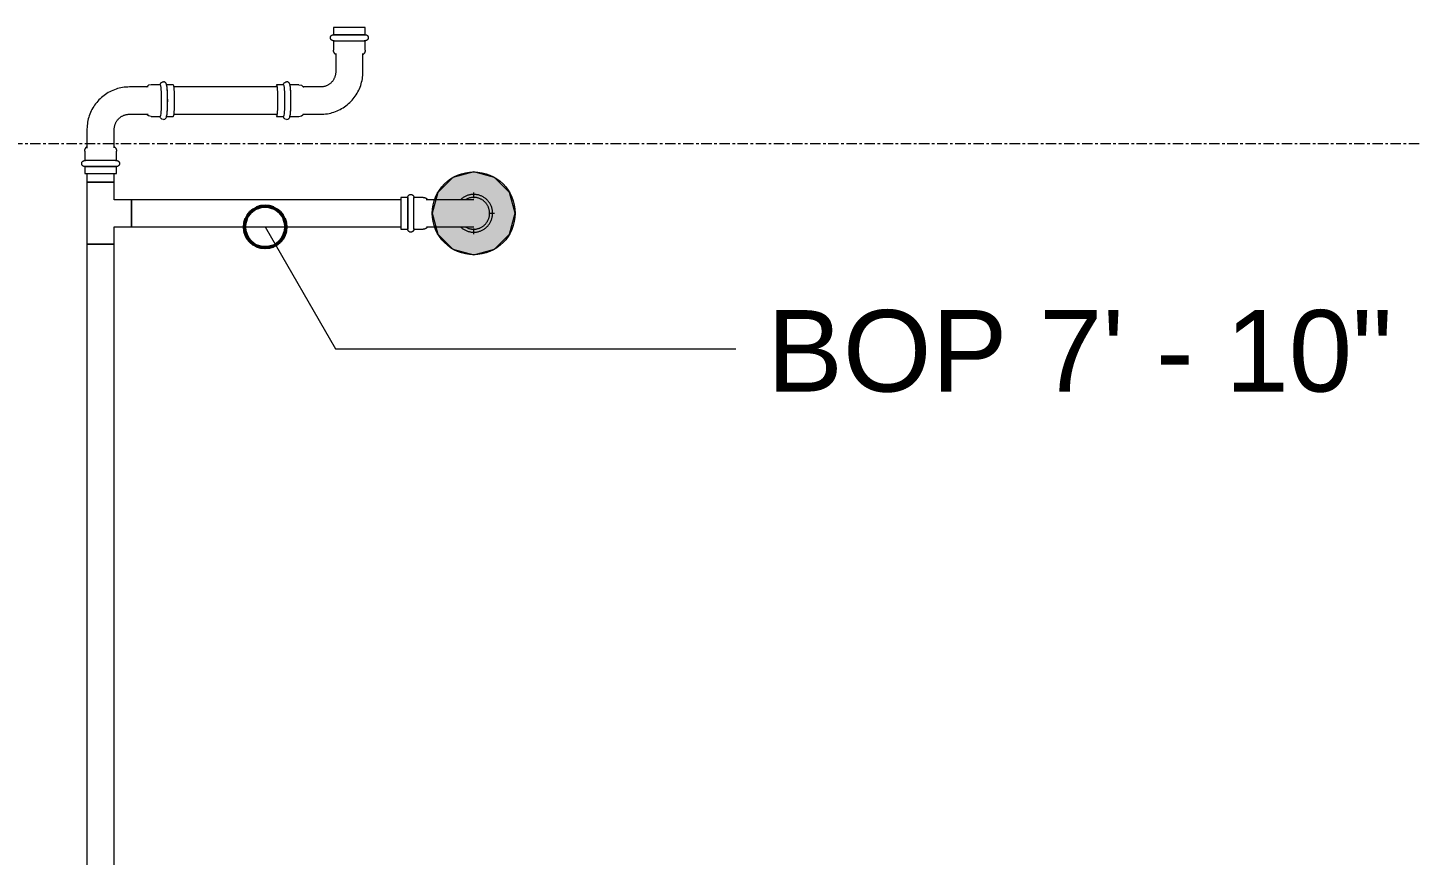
# Model space of a CAD drawing. Header units: inches. Extents: x -3679 to 241, y -496 to 1784.
# Drawn here: x -2648 to -2581.3, y 424.7 to 464.6 of the extents above; entities that cross this region are included whole.
import ezdxf

# ---------------------------------------------------------------- set-up
doc = ezdxf.new("R2010")
doc.units = ezdxf.units.IN
doc.header["$MEASUREMENT"] = 0
doc.linetypes.add('Grid Line', pattern=[0.875, 0.5, -0.125, 0.125, -0.125])
for name, color, linetype, lineweight in [('A-ANNO-NOTE', 250, 'Continuous', 9), ('G-ANNO-DIMS', 251, 'Continuous', 9), ('P-PIPE', 1, 'Continuous', 9), ('P-PIPE-CNTR', 1, 'Continuous', 9), ('S-GRID', 8, 'Continuous', 9)]:
    doc.layers.add(name, color=color, linetype=linetype, lineweight=lineweight)
doc.styles.add('Arial', font='arial.ttf', dxfattribs={"height": 3.934132})

# ---------------------------------------------------------------- blocks, each defined once
blk = doc.blocks.new('Victaulic-VicPress316-Elbow 90-45deg Style P568_P571 - Standard-V2-SECOND LEVEL')
at = {"layer": 'P-PIPE'}
for p, q in [((-3203.704, 731.097), (-3203.704, 730.203)), ((-3202.389, 730.206), (-3202.389, 731.097)), ((-3203.813, 730.051), (-3203.813, 729.6)), ((-3202.28, 729.6), (-3202.28, 730.051)), ((-3203.046, 729.6), (-3203.813, 729.6)), ((-3203.813, 729.309), (-3203.813, 728.97)), ((-3203.046, 729.309), (-3203.813, 729.309)), ((-3202.28, 729.6), (-3203.046, 729.6)), ((-3202.28, 729.309), (-3203.046, 729.309)), ((-3202.28, 728.97), (-3202.28, 729.309)), ((-3203.813, 728.97), (-3203.046, 728.97)), ((-3203.046, 728.97), (-3202.28, 728.97))]:
    blk.add_line(p, q, dxfattribs=at)
at = {"layer": 'P-PIPE', "flags": 128}
for points in [[(-3203.046, 733.402), (-3203.083, 733.401), (-3203.119, 733.399), (-3203.155, 733.395), (-3203.191, 733.39), (-3203.227, 733.384), (-3203.263, 733.376), (-3203.298, 733.366), (-3203.333, 733.356), (-3203.367, 733.344), (-3203.401, 733.33), (-3203.434, 733.315), (-3203.467, 733.299), (-3203.499, 733.281), (-3203.53, 733.263), (-3203.561, 733.243), (-3203.591, 733.222), (-3203.619, 733.199), (-3203.647, 733.176), (-3203.674, 733.151), (-3203.7, 733.125), (-3203.725, 733.099), (-3203.749, 733.071), (-3203.772, 733.043), (-3203.793, 733.013), (-3203.813, 732.983), (-3203.833, 732.952), (-3203.85, 732.92), (-3203.867, 732.887), (-3203.882, 732.854), (-3203.896, 732.82), (-3203.909, 732.786), (-3203.92, 732.751), (-3203.93, 732.716), (-3203.938, 732.681), (-3203.945, 732.645), (-3203.95, 732.609), (-3203.954, 732.573), (-3203.957, 732.536), (-3203.958, 732.5), (-3203.958, 732.463), (-3203.956, 732.427), (-3203.953, 732.391), (-3203.948, 732.354), (-3203.942, 732.318), (-3203.934, 732.283), (-3203.925, 732.247), (-3203.915, 732.212), (-3203.903, 732.178), (-3203.89, 732.144), (-3203.875, 732.11), (-3203.859, 732.078), (-3203.842, 732.045), (-3203.824, 732.014), (-3203.804, 731.983), (-3203.783, 731.953), (-3203.761, 731.924), (-3203.738, 731.896), (-3203.714, 731.869)], [(-3203.046, 733.257), (-3203.077, 733.256), (-3203.107, 733.254), (-3203.138, 733.251), (-3203.168, 733.247), (-3203.198, 733.241), (-3203.228, 733.235), (-3203.258, 733.227), (-3203.287, 733.218), (-3203.316, 733.207), (-3203.345, 733.196), (-3203.373, 733.183), (-3203.4, 733.17), (-3203.427, 733.155), (-3203.453, 733.139), (-3203.479, 733.123), (-3203.504, 733.105), (-3203.528, 733.086), (-3203.551, 733.066), (-3203.574, 733.046), (-3203.596, 733.024), (-3203.617, 733.002), (-3203.637, 732.978), (-3203.656, 732.954), (-3203.674, 732.93), (-3203.691, 732.904), (-3203.707, 732.878), (-3203.722, 732.851), (-3203.736, 732.824), (-3203.749, 732.796), (-3203.76, 732.768), (-3203.771, 732.739), (-3203.78, 732.71), (-3203.789, 732.68), (-3203.796, 732.65), (-3203.801, 732.62), (-3203.806, 732.59), (-3203.809, 732.559), (-3203.812, 732.529), (-3203.812, 732.498), (-3203.812, 732.468), (-3203.811, 732.437), (-3203.808, 732.406), (-3203.804, 732.376), (-3203.799, 732.346), (-3203.792, 732.316), (-3203.785, 732.286), (-3203.776, 732.257), (-3203.766, 732.228), (-3203.755, 732.199), (-3203.743, 732.171), (-3203.73, 732.143), (-3203.715, 732.116), (-3203.704, 732.096)], [(-3202.389, 731.858), (-3202.367, 731.881), (-3202.343, 731.909), (-3202.32, 731.937), (-3202.299, 731.967), (-3202.279, 731.997), (-3202.26, 732.028), (-3202.242, 732.06), (-3202.225, 732.093), (-3202.21, 732.126), (-3202.196, 732.16), (-3202.183, 732.194), (-3202.172, 732.229), (-3202.163, 732.264), (-3202.154, 732.299), (-3202.147, 732.335), (-3202.142, 732.371), (-3202.138, 732.407), (-3202.135, 732.444), (-3202.134, 732.48), (-3202.134, 732.517), (-3202.136, 732.553), (-3202.139, 732.589), (-3202.144, 732.626), (-3202.15, 732.662), (-3202.158, 732.697), (-3202.167, 732.733), (-3202.177, 732.768), (-3202.189, 732.802), (-3202.202, 732.836), (-3202.217, 732.87), (-3202.233, 732.902), (-3202.25, 732.935), (-3202.268, 732.966), (-3202.288, 732.997), (-3202.309, 733.027), (-3202.331, 733.056), (-3202.354, 733.084), (-3202.378, 733.111), (-3202.404, 733.137), (-3202.43, 733.163), (-3202.457, 733.187), (-3202.486, 733.21), (-3202.515, 733.231), (-3202.545, 733.252), (-3202.576, 733.271), (-3202.608, 733.29), (-3202.64, 733.307), (-3202.673, 733.322), (-3202.706, 733.336), (-3202.741, 733.349), (-3202.775, 733.361), (-3202.81, 733.371), (-3202.846, 733.38), (-3202.881, 733.387), (-3202.917, 733.393), (-3202.954, 733.397), (-3202.99, 733.4), (-3203.026, 733.402), (-3203.046, 733.402)], [(-3202.385, 732.102), (-3202.37, 732.129), (-3202.356, 732.156), (-3202.343, 732.184), (-3202.332, 732.212), (-3202.321, 732.241), (-3202.312, 732.27), (-3202.304, 732.3), (-3202.297, 732.33), (-3202.291, 732.36), (-3202.286, 732.39), (-3202.283, 732.421), (-3202.281, 732.451), (-3202.28, 732.482), (-3202.28, 732.512), (-3202.281, 732.543), (-3202.284, 732.574), (-3202.288, 732.604), (-3202.293, 732.634), (-3202.3, 732.664), (-3202.307, 732.694), (-3202.316, 732.723), (-3202.326, 732.752), (-3202.337, 732.781), (-3202.349, 732.809), (-3202.362, 732.837), (-3202.377, 732.864), (-3202.392, 732.89), (-3202.409, 732.916), (-3202.426, 732.941), (-3202.445, 732.966), (-3202.464, 732.989), (-3202.485, 733.012), (-3202.506, 733.034), (-3202.528, 733.055), (-3202.551, 733.075), (-3202.575, 733.095), (-3202.6, 733.113), (-3202.625, 733.13), (-3202.651, 733.147), (-3202.677, 733.162), (-3202.705, 733.176), (-3202.732, 733.189), (-3202.761, 733.201), (-3202.789, 733.212), (-3202.818, 733.222), (-3202.848, 733.23), (-3202.878, 733.238), (-3202.908, 733.244), (-3202.938, 733.249), (-3202.968, 733.253), (-3202.999, 733.255), (-3203.029, 733.256), (-3203.046, 733.257)], [(-3203.704, 732.49), (-3203.704, 732.489), (-3203.704, 732.486), (-3203.704, 732.48), (-3203.704, 732.472), (-3203.704, 732.462), (-3203.704, 732.45), (-3203.704, 732.436), (-3203.704, 732.419), (-3203.704, 732.401), (-3203.704, 732.38), (-3203.704, 732.357), (-3203.704, 732.333), (-3203.704, 732.306), (-3203.704, 732.277), (-3203.704, 732.247), (-3203.704, 732.214), (-3203.704, 732.18), (-3203.704, 732.144), (-3203.704, 732.107), (-3203.704, 732.068), (-3203.704, 732.027), (-3203.704, 731.985), (-3203.704, 731.941), (-3203.704, 731.896), (-3203.704, 731.85), (-3203.704, 731.802), (-3203.704, 731.754), (-3203.704, 731.704), (-3203.704, 731.653), (-3203.704, 731.602), (-3203.704, 731.549), (-3203.704, 731.496), (-3203.704, 731.443), (-3203.704, 731.388), (-3203.704, 731.334), (-3203.704, 731.279), (-3203.704, 731.223), (-3203.704, 731.168), (-3203.704, 731.112), (-3203.704, 731.097)], [(-3202.389, 731.097), (-3202.389, 731.153), (-3202.389, 731.208), (-3202.389, 731.264), (-3202.389, 731.319), (-3202.389, 731.374), (-3202.389, 731.428), (-3202.389, 731.482), (-3202.389, 731.535), (-3202.389, 731.588), (-3202.389, 731.639), (-3202.389, 731.69), (-3202.389, 731.74), (-3202.389, 731.789), (-3202.389, 731.837), (-3202.389, 731.884), (-3202.389, 731.929), (-3202.389, 731.973), (-3202.389, 732.016), (-3202.389, 732.057), (-3202.389, 732.096), (-3202.389, 732.134), (-3202.389, 732.171), (-3202.389, 732.205), (-3202.389, 732.238), (-3202.389, 732.269), (-3202.389, 732.298), (-3202.389, 732.326), (-3202.389, 732.351), (-3202.389, 732.374), (-3202.389, 732.395), (-3202.389, 732.414), (-3202.389, 732.432), (-3202.389, 732.446), (-3202.389, 732.459), (-3202.389, 732.47), (-3202.389, 732.478), (-3202.389, 732.484), (-3202.389, 732.488), (-3202.389, 732.49), (-3202.389, 732.49)], [(-3203.813, 730.051), (-3203.812, 730.062), (-3203.812, 730.073), (-3203.811, 730.084), (-3203.809, 730.094), (-3203.807, 730.105), (-3203.805, 730.116), (-3203.802, 730.126), (-3203.799, 730.137), (-3203.795, 730.147), (-3203.791, 730.157), (-3203.787, 730.167), (-3203.782, 730.177), (-3203.777, 730.186), (-3203.771, 730.196), (-3203.765, 730.205), (-3203.759, 730.214), (-3203.752, 730.222), (-3203.745, 730.231), (-3203.738, 730.239), (-3203.73, 730.246), (-3203.722, 730.254), (-3203.714, 730.261), (-3203.705, 730.268), (-3203.704, 730.269)], [(-3202.389, 730.269), (-3202.38, 730.262), (-3202.372, 730.255), (-3202.364, 730.248), (-3202.356, 730.24), (-3202.348, 730.232), (-3202.341, 730.224), (-3202.335, 730.215), (-3202.328, 730.207), (-3202.322, 730.197), (-3202.317, 730.188), (-3202.311, 730.179), (-3202.306, 730.169), (-3202.302, 730.159), (-3202.298, 730.149), (-3202.294, 730.139), (-3202.291, 730.128), (-3202.288, 730.118), (-3202.285, 730.107), (-3202.283, 730.096), (-3202.282, 730.086), (-3202.281, 730.075), (-3202.28, 730.064), (-3202.28, 730.053), (-3202.28, 730.051)], [(-3203.813, 729.309), (-3203.818, 729.309), (-3203.824, 729.309), (-3203.83, 729.31), (-3203.836, 729.31), (-3203.841, 729.311), (-3203.847, 729.313), (-3203.853, 729.314), (-3203.858, 729.316), (-3203.864, 729.318), (-3203.869, 729.32), (-3203.875, 729.322), (-3203.88, 729.325), (-3203.885, 729.328), (-3203.89, 729.331), (-3203.895, 729.334), (-3203.899, 729.337), (-3203.904, 729.341), (-3203.908, 729.345), (-3203.913, 729.349), (-3203.917, 729.353), (-3203.921, 729.357), (-3203.925, 729.361), (-3203.928, 729.366), (-3203.932, 729.371), (-3203.935, 729.375), (-3203.938, 729.38), (-3203.941, 729.385), (-3203.944, 729.391), (-3203.946, 729.396), (-3203.948, 729.401), (-3203.95, 729.407), (-3203.952, 729.412), (-3203.953, 729.418), (-3203.955, 729.424), (-3203.956, 729.429), (-3203.957, 729.435), (-3203.957, 729.441), (-3203.958, 729.447), (-3203.958, 729.452), (-3203.958, 729.458), (-3203.958, 729.464), (-3203.957, 729.47), (-3203.956, 729.476), (-3203.955, 729.481), (-3203.954, 729.487), (-3203.953, 729.493), (-3203.951, 729.498), (-3203.949, 729.504), (-3203.947, 729.509), (-3203.945, 729.515), (-3203.942, 729.52), (-3203.94, 729.525), (-3203.937, 729.53), (-3203.934, 729.535), (-3203.93, 729.54), (-3203.927, 729.544), (-3203.923, 729.549), (-3203.919, 729.553), (-3203.915, 729.557), (-3203.911, 729.561), (-3203.906, 729.565), (-3203.902, 729.569), (-3203.897, 729.572), (-3203.892, 729.576), (-3203.888, 729.579), (-3203.882, 729.582), (-3203.877, 729.584), (-3203.872, 729.587), (-3203.867, 729.589), (-3203.861, 729.591), (-3203.856, 729.593), (-3203.85, 729.595), (-3203.845, 729.596), (-3203.839, 729.597), (-3203.833, 729.598), (-3203.827, 729.599), (-3203.821, 729.599), (-3203.816, 729.599), (-3203.813, 729.6)], [(-3203.046, 729.6), (-3203.077, 729.6), (-3203.107, 729.6), (-3203.138, 729.6), (-3203.168, 729.6), (-3203.198, 729.6), (-3203.228, 729.6), (-3203.258, 729.6), (-3203.287, 729.6), (-3203.316, 729.6), (-3203.345, 729.6), (-3203.373, 729.6), (-3203.4, 729.6), (-3203.427, 729.6), (-3203.453, 729.6), (-3203.479, 729.6), (-3203.504, 729.6), (-3203.528, 729.6), (-3203.551, 729.6), (-3203.574, 729.6), (-3203.596, 729.6), (-3203.617, 729.6), (-3203.637, 729.6), (-3203.656, 729.6), (-3203.674, 729.6), (-3203.691, 729.6), (-3203.707, 729.6), (-3203.722, 729.6), (-3203.736, 729.6), (-3203.749, 729.6), (-3203.76, 729.6), (-3203.771, 729.6), (-3203.78, 729.6), (-3203.789, 729.6), (-3203.796, 729.6), (-3203.801, 729.6), (-3203.806, 729.6), (-3203.809, 729.6), (-3203.812, 729.6), (-3203.812, 729.6), (-3203.813, 729.6)], [(-3203.813, 729.6), (-3203.812, 729.6), (-3203.81, 729.6), (-3203.807, 729.6), (-3203.803, 729.6), (-3203.797, 729.6), (-3203.791, 729.6), (-3203.783, 729.6), (-3203.774, 729.6)], [(-3203.771, 729.309), (-3203.78, 729.309), (-3203.789, 729.309), (-3203.796, 729.309), (-3203.801, 729.309), (-3203.806, 729.309), (-3203.809, 729.309), (-3203.812, 729.309), (-3203.812, 729.309), (-3203.813, 729.309)], [(-3203.813, 729.309), (-3203.812, 729.309), (-3203.81, 729.309), (-3203.807, 729.309), (-3203.803, 729.309), (-3203.797, 729.309), (-3203.791, 729.309), (-3203.783, 729.309), (-3203.774, 729.309), (-3203.763, 729.309), (-3203.752, 729.309), (-3203.74, 729.309), (-3203.726, 729.309), (-3203.711, 729.309), (-3203.695, 729.309), (-3203.679, 729.309), (-3203.661, 729.309), (-3203.642, 729.309), (-3203.622, 729.309), (-3203.602, 729.309), (-3203.58, 729.309), (-3203.558, 729.309), (-3203.534, 729.309), (-3203.51, 729.309), (-3203.486, 729.309), (-3203.46, 729.309), (-3203.434, 729.309), (-3203.407, 729.309), (-3203.38, 729.309), (-3203.352, 729.309), (-3203.324, 729.309), (-3203.295, 729.309), (-3203.266, 729.309), (-3203.236, 729.309), (-3203.206, 729.309), (-3203.176, 729.309), (-3203.146, 729.309), (-3203.116, 729.309), (-3203.085, 729.309), (-3203.054, 729.309), (-3203.046, 729.309)], [(-3202.28, 729.6), (-3202.28, 729.6), (-3202.282, 729.6), (-3202.285, 729.6), (-3202.289, 729.6), (-3202.295, 729.6), (-3202.302, 729.6), (-3202.309, 729.6), (-3202.318, 729.6), (-3202.329, 729.6), (-3202.34, 729.6), (-3202.353, 729.6), (-3202.366, 729.6), (-3202.381, 729.6), (-3202.397, 729.6), (-3202.413, 729.6), (-3202.431, 729.6), (-3202.45, 729.6), (-3202.47, 729.6), (-3202.49, 729.6), (-3202.512, 729.6), (-3202.534, 729.6), (-3202.558, 729.6), (-3202.582, 729.6), (-3202.606, 729.6), (-3202.632, 729.6), (-3202.658, 729.6), (-3202.685, 729.6), (-3202.712, 729.6), (-3202.74, 729.6), (-3202.768, 729.6), (-3202.797, 729.6), (-3202.826, 729.6), (-3202.856, 729.6), (-3202.886, 729.6), (-3202.916, 729.6), (-3202.946, 729.6), (-3202.977, 729.6), (-3203.007, 729.6), (-3203.038, 729.6), (-3203.046, 729.6)], [(-3203.046, 729.309), (-3203.015, 729.309), (-3202.985, 729.309), (-3202.954, 729.309), (-3202.924, 729.309), (-3202.894, 729.309), (-3202.864, 729.309), (-3202.834, 729.309), (-3202.805, 729.309), (-3202.776, 729.309), (-3202.748, 729.309), (-3202.72, 729.309), (-3202.692, 729.309), (-3202.665, 729.309), (-3202.639, 729.309), (-3202.613, 729.309), (-3202.588, 729.309), (-3202.564, 729.309), (-3202.541, 729.309), (-3202.518, 729.309), (-3202.496, 729.309), (-3202.475, 729.309), (-3202.455, 729.309), (-3202.436, 729.309), (-3202.418, 729.309), (-3202.401, 729.309), (-3202.385, 729.309), (-3202.37, 729.309), (-3202.356, 729.309), (-3202.343, 729.309), (-3202.332, 729.309), (-3202.321, 729.309), (-3202.312, 729.309), (-3202.304, 729.309), (-3202.297, 729.309), (-3202.291, 729.309), (-3202.286, 729.309), (-3202.283, 729.309), (-3202.281, 729.309), (-3202.28, 729.309), (-3202.28, 729.309)], [(-3202.321, 729.6), (-3202.312, 729.6), (-3202.304, 729.6), (-3202.297, 729.6), (-3202.291, 729.6), (-3202.286, 729.6), (-3202.283, 729.6), (-3202.281, 729.6), (-3202.28, 729.6), (-3202.28, 729.6)], [(-3202.28, 729.309), (-3202.28, 729.309), (-3202.282, 729.309), (-3202.285, 729.309), (-3202.289, 729.309), (-3202.295, 729.309), (-3202.302, 729.309), (-3202.309, 729.309), (-3202.318, 729.309)], [(-3202.28, 729.6), (-3202.274, 729.599), (-3202.268, 729.599), (-3202.262, 729.598), (-3202.256, 729.598), (-3202.251, 729.597), (-3202.245, 729.595), (-3202.239, 729.594), (-3202.234, 729.592), (-3202.228, 729.59), (-3202.223, 729.588), (-3202.218, 729.586), (-3202.212, 729.583), (-3202.207, 729.58), (-3202.202, 729.577), (-3202.197, 729.574), (-3202.193, 729.571), (-3202.188, 729.567), (-3202.184, 729.563), (-3202.179, 729.559), (-3202.175, 729.555), (-3202.171, 729.551), (-3202.167, 729.547), (-3202.164, 729.542), (-3202.16, 729.537), (-3202.157, 729.533), (-3202.154, 729.528), (-3202.151, 729.523), (-3202.149, 729.517), (-3202.146, 729.512), (-3202.144, 729.507), (-3202.142, 729.501), (-3202.14, 729.496), (-3202.139, 729.49), (-3202.137, 729.484), (-3202.136, 729.479), (-3202.135, 729.473), (-3202.135, 729.467), (-3202.134, 729.461), (-3202.134, 729.456), (-3202.134, 729.45), (-3202.134, 729.444), (-3202.135, 729.438), (-3202.136, 729.432), (-3202.137, 729.427), (-3202.138, 729.421), (-3202.139, 729.415), (-3202.141, 729.41), (-3202.143, 729.404), (-3202.145, 729.399), (-3202.147, 729.393), (-3202.15, 729.388), (-3202.152, 729.383), (-3202.155, 729.378), (-3202.159, 729.373), (-3202.162, 729.368), (-3202.165, 729.364), (-3202.169, 729.359), (-3202.173, 729.355), (-3202.177, 729.351), (-3202.181, 729.347), (-3202.186, 729.343), (-3202.19, 729.339), (-3202.195, 729.336), (-3202.2, 729.332), (-3202.205, 729.329), (-3202.21, 729.326), (-3202.215, 729.324), (-3202.22, 729.321), (-3202.225, 729.319), (-3202.231, 729.317), (-3202.236, 729.315), (-3202.242, 729.313), (-3202.248, 729.312), (-3202.253, 729.311), (-3202.259, 729.31), (-3202.265, 729.309), (-3202.271, 729.309), (-3202.276, 729.309), (-3202.28, 729.309)]]:
    blk.add_lwpolyline(points, dxfattribs=at)
blk = doc.blocks.new('Victaulic-VicPress316-Elbow 90-45deg Style P568_P571 - Standard-V27-SECOND LEVEL')
at = {"layer": 'P-PIPE'}
for p, q in [((-2633.267, 464.593), (-2633.267, 464.254)), ((-2633.264, 464.593), (-2633.267, 464.593)), ((-2631.736, 464.593), (-2633.264, 464.593)), ((-2631.734, 464.254), (-2631.734, 464.593)), ((-2633.267, 463.963), (-2633.267, 463.512)), ((-2633.264, 464.254), (-2631.736, 464.254)), ((-2633.264, 463.963), (-2631.736, 463.963)), ((-2631.734, 463.512), (-2631.734, 463.963)), ((-2633.158, 463.345), (-2633.158, 462.466)), ((-2631.843, 463.294), (-2631.845, 463.294)), ((-2631.843, 462.466), (-2631.843, 463.345)), ((-2635.671, 461.839), (-2636.008, 461.839)), ((-2634.931, 461.839), (-2635.381, 461.839)), ((-2633.888, 461.73), (-2634.751, 461.73)), ((-2636.008, 460.306), (-2635.671, 460.306)), ((-2635.381, 460.306), (-2634.931, 460.306)), ((-2634.751, 460.415), (-2633.888, 460.415))]:
    blk.add_line(p, q, dxfattribs=at)
at = {"layer": 'P-PIPE', "flags": 128}
for points in [[(-2633.267, 463.963), (-2633.272, 463.963), (-2633.278, 463.963), (-2633.284, 463.964), (-2633.29, 463.965), (-2633.295, 463.966), (-2633.301, 463.967), (-2633.307, 463.969), (-2633.312, 463.97), (-2633.318, 463.972), (-2633.323, 463.975), (-2633.328, 463.977), (-2633.334, 463.979), (-2633.339, 463.982), (-2633.344, 463.985), (-2633.349, 463.988), (-2633.353, 463.992), (-2633.358, 463.995), (-2633.362, 463.999), (-2633.367, 464.003), (-2633.371, 464.007), (-2633.375, 464.011), (-2633.379, 464.016), (-2633.382, 464.02), (-2633.386, 464.025), (-2633.389, 464.03), (-2633.392, 464.035), (-2633.395, 464.04), (-2633.397, 464.045), (-2633.4, 464.05), (-2633.402, 464.056), (-2633.404, 464.061), (-2633.406, 464.067), (-2633.407, 464.072), (-2633.409, 464.078), (-2633.41, 464.084), (-2633.411, 464.09), (-2633.411, 464.095), (-2633.412, 464.101), (-2633.412, 464.107), (-2633.412, 464.113), (-2633.412, 464.119), (-2633.411, 464.124), (-2633.41, 464.13), (-2633.409, 464.136), (-2633.408, 464.142), (-2633.407, 464.147), (-2633.405, 464.153), (-2633.403, 464.158), (-2633.401, 464.164), (-2633.399, 464.169), (-2633.396, 464.174), (-2633.394, 464.179), (-2633.391, 464.184), (-2633.387, 464.189), (-2633.384, 464.194), (-2633.381, 464.199), (-2633.377, 464.203), (-2633.373, 464.208), (-2633.369, 464.212), (-2633.365, 464.216), (-2633.36, 464.22), (-2633.356, 464.223), (-2633.351, 464.227), (-2633.346, 464.23), (-2633.342, 464.233), (-2633.336, 464.236), (-2633.331, 464.239), (-2633.326, 464.241), (-2633.321, 464.244), (-2633.315, 464.246), (-2633.31, 464.247), (-2633.304, 464.249), (-2633.298, 464.25), (-2633.293, 464.252), (-2633.287, 464.253), (-2633.281, 464.253), (-2633.275, 464.254), (-2633.27, 464.254), (-2633.267, 464.254)], [(-2633.267, 464.254), (-2633.266, 464.254), (-2633.264, 464.254), (-2633.261, 464.254), (-2633.257, 464.254), (-2633.251, 464.254), (-2633.245, 464.254), (-2633.237, 464.254), (-2633.228, 464.254)], [(-2633.233, 463.963), (-2633.241, 463.963), (-2633.248, 463.963), (-2633.254, 463.963), (-2633.259, 463.963), (-2633.263, 463.963), (-2633.265, 463.963), (-2633.266, 463.963), (-2633.267, 463.963)], [(-2633.267, 463.963), (-2633.266, 463.963), (-2633.264, 463.963), (-2633.264, 463.963)], [(-2633.264, 464.254), (-2633.266, 464.254), (-2633.267, 464.254)], [(-2631.734, 464.254), (-2631.734, 464.254), (-2631.736, 464.254), (-2631.739, 464.254), (-2631.743, 464.254), (-2631.749, 464.254), (-2631.755, 464.254), (-2631.763, 464.254), (-2631.772, 464.254), (-2631.783, 464.254), (-2631.794, 464.254), (-2631.807, 464.254), (-2631.82, 464.254), (-2631.835, 464.254), (-2631.851, 464.254), (-2631.867, 464.254), (-2631.885, 464.254), (-2631.904, 464.254), (-2631.924, 464.254), (-2631.944, 464.254), (-2631.966, 464.254), (-2631.988, 464.254), (-2632.012, 464.254), (-2632.036, 464.254), (-2632.06, 464.254), (-2632.086, 464.254), (-2632.112, 464.254), (-2632.139, 464.254), (-2632.166, 464.254), (-2632.194, 464.254), (-2632.222, 464.254), (-2632.251, 464.254), (-2632.28, 464.254), (-2632.31, 464.254), (-2632.34, 464.254), (-2632.37, 464.254), (-2632.4, 464.254), (-2632.431, 464.254), (-2632.461, 464.254), (-2632.492, 464.254), (-2632.522, 464.254), (-2632.553, 464.254), (-2632.584, 464.254), (-2632.614, 464.254), (-2632.644, 464.254), (-2632.674, 464.254), (-2632.704, 464.254), (-2632.733, 464.254), (-2632.762, 464.254), (-2632.791, 464.254), (-2632.819, 464.254), (-2632.847, 464.254), (-2632.874, 464.254), (-2632.9, 464.254), (-2632.926, 464.254), (-2632.951, 464.254), (-2632.976, 464.254), (-2632.999, 464.254), (-2633.022, 464.254), (-2633.044, 464.254), (-2633.065, 464.254), (-2633.085, 464.254), (-2633.105, 464.254), (-2633.123, 464.254), (-2633.14, 464.254), (-2633.157, 464.254), (-2633.172, 464.254), (-2633.186, 464.254), (-2633.199, 464.254), (-2633.211, 464.254), (-2633.222, 464.254), (-2633.232, 464.254), (-2633.24, 464.254), (-2633.248, 464.254), (-2633.254, 464.254), (-2633.259, 464.254), (-2633.263, 464.254), (-2633.264, 464.254)], [(-2633.264, 463.963), (-2633.261, 463.963), (-2633.256, 463.963), (-2633.251, 463.963), (-2633.244, 463.963), (-2633.236, 463.963), (-2633.227, 463.963), (-2633.217, 463.963), (-2633.205, 463.963), (-2633.192, 463.963), (-2633.179, 463.963), (-2633.164, 463.963), (-2633.148, 463.963), (-2633.131, 463.963), (-2633.113, 463.963), (-2633.094, 463.963), (-2633.075, 463.963), (-2633.054, 463.963), (-2633.032, 463.963), (-2633.01, 463.963), (-2632.987, 463.963), (-2632.962, 463.963), (-2632.938, 463.963), (-2632.912, 463.963), (-2632.886, 463.963), (-2632.859, 463.963), (-2632.832, 463.963), (-2632.804, 463.963), (-2632.776, 463.963), (-2632.747, 463.963), (-2632.717, 463.963), (-2632.688, 463.963), (-2632.658, 463.963), (-2632.628, 463.963), (-2632.598, 463.963), (-2632.567, 463.963), (-2632.537, 463.963), (-2632.506, 463.963), (-2632.475, 463.963), (-2632.445, 463.963), (-2632.414, 463.963), (-2632.384, 463.963), (-2632.353, 463.963), (-2632.324, 463.963), (-2632.294, 463.963), (-2632.264, 463.963), (-2632.235, 463.963), (-2632.207, 463.963), (-2632.179, 463.963), (-2632.151, 463.963), (-2632.124, 463.963), (-2632.098, 463.963), (-2632.072, 463.963), (-2632.047, 463.963), (-2632.023, 463.963), (-2631.999, 463.963), (-2631.976, 463.963), (-2631.954, 463.963), (-2631.933, 463.963), (-2631.913, 463.963), (-2631.894, 463.963), (-2631.875, 463.963), (-2631.858, 463.963), (-2631.842, 463.963), (-2631.827, 463.963), (-2631.813, 463.963), (-2631.8, 463.963), (-2631.788, 463.963), (-2631.777, 463.963), (-2631.767, 463.963), (-2631.759, 463.963), (-2631.752, 463.963), (-2631.746, 463.963), (-2631.741, 463.963), (-2631.737, 463.963), (-2631.735, 463.963), (-2631.734, 463.963), (-2631.734, 463.963)], [(-2631.736, 463.963), (-2631.739, 463.963), (-2631.744, 463.963), (-2631.749, 463.963), (-2631.756, 463.963), (-2631.764, 463.963), (-2631.773, 463.963), (-2631.783, 463.963)], [(-2631.778, 464.254), (-2631.768, 464.254), (-2631.76, 464.254), (-2631.752, 464.254), (-2631.746, 464.254), (-2631.741, 464.254), (-2631.737, 464.254), (-2631.736, 464.254)], [(-2631.736, 464.254), (-2631.734, 464.254), (-2631.734, 464.254)], [(-2631.734, 463.963), (-2631.734, 463.963), (-2631.736, 463.963), (-2631.736, 463.963)], [(-2631.734, 464.254), (-2631.728, 464.254), (-2631.722, 464.254), (-2631.716, 464.253), (-2631.71, 464.252), (-2631.705, 464.251), (-2631.699, 464.25), (-2631.693, 464.248), (-2631.688, 464.247), (-2631.682, 464.245), (-2631.677, 464.243), (-2631.672, 464.24), (-2631.666, 464.238), (-2631.661, 464.235), (-2631.656, 464.232), (-2631.651, 464.229), (-2631.647, 464.225), (-2631.642, 464.222), (-2631.638, 464.218), (-2631.633, 464.214), (-2631.629, 464.21), (-2631.625, 464.206), (-2631.621, 464.201), (-2631.618, 464.197), (-2631.614, 464.192), (-2631.611, 464.187), (-2631.608, 464.182), (-2631.605, 464.177), (-2631.603, 464.172), (-2631.6, 464.167), (-2631.598, 464.161), (-2631.596, 464.156), (-2631.594, 464.15), (-2631.593, 464.145), (-2631.591, 464.139), (-2631.59, 464.133), (-2631.589, 464.128), (-2631.589, 464.122), (-2631.588, 464.116), (-2631.588, 464.11), (-2631.588, 464.104), (-2631.588, 464.098), (-2631.589, 464.093), (-2631.59, 464.087), (-2631.591, 464.081), (-2631.592, 464.075), (-2631.593, 464.07), (-2631.595, 464.064), (-2631.597, 464.059), (-2631.599, 464.053), (-2631.601, 464.048), (-2631.604, 464.043), (-2631.606, 464.038), (-2631.609, 464.033), (-2631.613, 464.028), (-2631.616, 464.023), (-2631.619, 464.018), (-2631.623, 464.014), (-2631.627, 464.009), (-2631.631, 464.005), (-2631.635, 464.001), (-2631.64, 463.997), (-2631.644, 463.994), (-2631.649, 463.99), (-2631.654, 463.987), (-2631.658, 463.984), (-2631.664, 463.981), (-2631.669, 463.978), (-2631.674, 463.976), (-2631.679, 463.973), (-2631.685, 463.971), (-2631.69, 463.97), (-2631.696, 463.968), (-2631.702, 463.967), (-2631.707, 463.965), (-2631.713, 463.964), (-2631.719, 463.964), (-2631.725, 463.963), (-2631.73, 463.963), (-2631.734, 463.963)], [(-2633.158, 463.294), (-2633.166, 463.3), (-2633.174, 463.307), (-2633.182, 463.315), (-2633.19, 463.322), (-2633.198, 463.33), (-2633.205, 463.339), (-2633.211, 463.347), (-2633.218, 463.356), (-2633.224, 463.365), (-2633.229, 463.374), (-2633.235, 463.384), (-2633.24, 463.394), (-2633.244, 463.404), (-2633.248, 463.414), (-2633.252, 463.424), (-2633.255, 463.434), (-2633.258, 463.445), (-2633.261, 463.455), (-2633.263, 463.466), (-2633.264, 463.477), (-2633.265, 463.488), (-2633.266, 463.499), (-2633.267, 463.51), (-2633.267, 463.512)], [(-2631.734, 463.512), (-2631.734, 463.501), (-2631.734, 463.49), (-2631.735, 463.479), (-2631.737, 463.468), (-2631.739, 463.457), (-2631.741, 463.447), (-2631.744, 463.436), (-2631.747, 463.426), (-2631.751, 463.416), (-2631.755, 463.405), (-2631.759, 463.395), (-2631.764, 463.386), (-2631.77, 463.376), (-2631.775, 463.367), (-2631.781, 463.358), (-2631.787, 463.349), (-2631.794, 463.34), (-2631.801, 463.332), (-2631.808, 463.324), (-2631.816, 463.316), (-2631.824, 463.309), (-2631.832, 463.302), (-2631.841, 463.295), (-2631.843, 463.294)], [(-2633.158, 462.466), (-2633.158, 462.436), (-2633.16, 462.407), (-2633.163, 462.377), (-2633.167, 462.348), (-2633.172, 462.319), (-2633.179, 462.29), (-2633.186, 462.262), (-2633.195, 462.234), (-2633.205, 462.206), (-2633.215, 462.178), (-2633.227, 462.151), (-2633.241, 462.125), (-2633.255, 462.099), (-2633.27, 462.074), (-2633.286, 462.049), (-2633.303, 462.025), (-2633.321, 462.002), (-2633.34, 461.98), (-2633.359, 461.958), (-2633.38, 461.937), (-2633.401, 461.917), (-2633.423, 461.898), (-2633.446, 461.88), (-2633.47, 461.862), (-2633.494, 461.846), (-2633.519, 461.831), (-2633.545, 461.816), (-2633.571, 461.803), (-2633.597, 461.791), (-2633.624, 461.78), (-2633.652, 461.77), (-2633.679, 461.761), (-2633.707, 461.753), (-2633.736, 461.746), (-2633.764, 461.741), (-2633.793, 461.736), (-2633.822, 461.733), (-2633.851, 461.731), (-2633.88, 461.73), (-2633.888, 461.73)], [(-2633.888, 460.415), (-2633.806, 460.417), (-2633.725, 460.422), (-2633.643, 460.43), (-2633.562, 460.441), (-2633.481, 460.456), (-2633.401, 460.474), (-2633.322, 460.495), (-2633.244, 460.519), (-2633.167, 460.547), (-2633.091, 460.577), (-2633.016, 460.611), (-2632.943, 460.647), (-2632.871, 460.687), (-2632.801, 460.729), (-2632.732, 460.774), (-2632.666, 460.821), (-2632.601, 460.872), (-2632.538, 460.925), (-2632.478, 460.98), (-2632.42, 461.038), (-2632.364, 461.098), (-2632.311, 461.16), (-2632.26, 461.224), (-2632.212, 461.29), (-2632.166, 461.359), (-2632.123, 461.428), (-2632.084, 461.5), (-2632.046, 461.573), (-2632.012, 461.647), (-2631.981, 461.723), (-2631.953, 461.8), (-2631.928, 461.878), (-2631.906, 461.957), (-2631.888, 462.037), (-2631.872, 462.117), (-2631.86, 462.198), (-2631.851, 462.28), (-2631.845, 462.362), (-2631.843, 462.443), (-2631.843, 462.466)], [(-2635.689, 461.828), (-2635.685, 461.842), (-2635.681, 461.856), (-2635.676, 461.871), (-2635.67, 461.886), (-2635.66, 461.905), (-2635.645, 461.927), (-2635.616, 461.954), (-2635.564, 461.98), (-2635.526, 461.985)], [(-2635.526, 460.161), (-2635.46, 460.176), (-2635.419, 460.204), (-2635.398, 460.229), (-2635.386, 460.249), (-2635.378, 460.266), (-2635.373, 460.281), (-2635.368, 460.296), (-2635.364, 460.31), (-2635.361, 460.324), (-2635.358, 460.338), (-2635.355, 460.354), (-2635.352, 460.37), (-2635.35, 460.386), (-2635.347, 460.404), (-2635.345, 460.422), (-2635.343, 460.442), (-2635.341, 460.462), (-2635.339, 460.483), (-2635.337, 460.504), (-2635.335, 460.527), (-2635.333, 460.55), (-2635.331, 460.574), (-2635.33, 460.599), (-2635.328, 460.624), (-2635.327, 460.651), (-2635.325, 460.677), (-2635.324, 460.705), (-2635.323, 460.733), (-2635.322, 460.761), (-2635.321, 460.79), (-2635.32, 460.819), (-2635.319, 460.849), (-2635.318, 460.879), (-2635.318, 460.91), (-2635.317, 460.94), (-2635.317, 460.971), (-2635.317, 461.002), (-2635.316, 461.033), (-2635.316, 461.064), (-2635.316, 461.095), (-2635.317, 461.126), (-2635.317, 461.157), (-2635.317, 461.188), (-2635.318, 461.219), (-2635.318, 461.249), (-2635.319, 461.28), (-2635.319, 461.31), (-2635.32, 461.339), (-2635.321, 461.368), (-2635.322, 461.397), (-2635.323, 461.425), (-2635.325, 461.453), (-2635.326, 461.48), (-2635.327, 461.507), (-2635.329, 461.532), (-2635.33, 461.558), (-2635.332, 461.582), (-2635.334, 461.606), (-2635.336, 461.629), (-2635.338, 461.651), (-2635.34, 461.672), (-2635.342, 461.693), (-2635.344, 461.712), (-2635.346, 461.731), (-2635.349, 461.749), (-2635.351, 461.766), (-2635.354, 461.783), (-2635.356, 461.798), (-2635.359, 461.813), (-2635.363, 461.828), (-2635.366, 461.842), (-2635.37, 461.856), (-2635.375, 461.871), (-2635.381, 461.886), (-2635.391, 461.905), (-2635.406, 461.927), (-2635.435, 461.954), (-2635.488, 461.98), (-2635.526, 461.985)], [(-2634.931, 461.839), (-2634.811, 461.812), (-2634.738, 461.761), (-2634.707, 461.726)], [(-2635.526, 460.161), (-2635.591, 460.176), (-2635.632, 460.204), (-2635.653, 460.229), (-2635.665, 460.249), (-2635.673, 460.266), (-2635.678, 460.281), (-2635.683, 460.296), (-2635.687, 460.31)], [(-2634.931, 460.306), (-2634.811, 460.333), (-2634.738, 460.384), (-2634.707, 460.419)]]:
    blk.add_lwpolyline(points, dxfattribs=at)
at = {"layer": 'P-PIPE'}
for centre, major_axis, start_param, end_param in [((-2636.008, 461.073), (0, 0.766), 0, 0.381325), ((-2636.008, 461.073), (0, 0.766), 3.141593, 6.283185), ((-2635.671, 461.073), (0, 0.767), 3.141593, 6.283185), ((-2635.381, 461.073), (0, 0.767), 3.141593, 6.283185), ((-2634.713, 461.073), (0, 0.657), 6.111236, 6.283185), ((-2636.008, 461.073), (0, 0.767), 2.760268, 3.141593), ((-2634.713, 461.073), (0, 0.658), 3.141593, 3.252934)]:
    blk.add_ellipse(centre, major_axis=major_axis, ratio=0.083045, start_param=start_param, end_param=end_param, dxfattribs=at)
blk = doc.blocks.new('Victaulic-VicPress316-Elbow 90-45deg Style P568_P571 - Standard-V28-SECOND LEVEL')
at = {"layer": 'P-PIPE'}
for p, q in [((-2642.208, 461.73), (-2643.112, 461.73)), ((-2641.619, 461.839), (-2642.069, 461.839)), ((-2640.992, 461.839), (-2641.329, 461.839)), ((-2643.112, 460.415), (-2642.208, 460.415)), ((-2642.069, 460.306), (-2641.619, 460.306)), ((-2641.329, 460.306), (-2640.992, 460.306)), ((-2645.158, 459.68), (-2645.158, 458.782)), ((-2643.843, 458.8), (-2643.843, 459.68)), ((-2645.267, 458.634), (-2645.267, 458.182)), ((-2643.845, 458.852), (-2643.843, 458.852)), ((-2643.734, 458.182), (-2643.734, 458.634)), ((-2645.267, 457.891), (-2645.267, 457.553)), ((-2643.736, 458.182), (-2645.264, 458.182)), ((-2643.736, 457.891), (-2645.264, 457.891)), ((-2643.734, 457.553), (-2643.734, 457.891)), ((-2645.267, 457.553), (-2645.264, 457.553)), ((-2645.264, 457.553), (-2643.736, 457.553))]:
    blk.add_line(p, q, dxfattribs=at)
at = {"layer": 'P-PIPE', "flags": 128}
for points in [[(-2643.112, 461.73), (-2643.194, 461.728), (-2643.275, 461.723), (-2643.357, 461.715), (-2643.438, 461.704), (-2643.519, 461.689), (-2643.599, 461.671), (-2643.678, 461.65), (-2643.756, 461.626), (-2643.833, 461.598), (-2643.909, 461.568), (-2643.984, 461.534), (-2644.057, 461.498), (-2644.129, 461.459), (-2644.199, 461.416), (-2644.268, 461.371), (-2644.334, 461.324), (-2644.399, 461.273), (-2644.462, 461.22), (-2644.522, 461.165), (-2644.58, 461.107), (-2644.636, 461.047), (-2644.689, 460.985), (-2644.74, 460.921), (-2644.788, 460.855), (-2644.834, 460.787), (-2644.877, 460.717), (-2644.916, 460.645), (-2644.954, 460.572), (-2644.988, 460.498), (-2645.019, 460.422), (-2645.047, 460.345), (-2645.072, 460.267), (-2645.094, 460.188), (-2645.112, 460.108), (-2645.128, 460.028), (-2645.14, 459.947), (-2645.149, 459.865), (-2645.155, 459.784), (-2645.157, 459.702), (-2645.158, 459.68)], [(-2642.069, 461.839), (-2642.189, 461.812), (-2642.262, 461.761), (-2642.293, 461.726)], [(-2641.637, 461.828), (-2641.634, 461.842), (-2641.63, 461.856), (-2641.625, 461.871), (-2641.619, 461.886), (-2641.609, 461.905), (-2641.594, 461.927), (-2641.565, 461.954), (-2641.512, 461.98), (-2641.474, 461.985)], [(-2641.474, 460.161), (-2641.409, 460.176), (-2641.368, 460.204), (-2641.347, 460.229), (-2641.335, 460.249), (-2641.327, 460.266), (-2641.322, 460.281), (-2641.317, 460.296), (-2641.313, 460.31), (-2641.31, 460.324), (-2641.307, 460.338), (-2641.304, 460.354), (-2641.301, 460.37), (-2641.299, 460.386), (-2641.296, 460.404), (-2641.294, 460.422), (-2641.292, 460.442), (-2641.29, 460.462), (-2641.288, 460.483), (-2641.286, 460.504), (-2641.284, 460.527), (-2641.282, 460.55), (-2641.28, 460.574), (-2641.279, 460.599), (-2641.277, 460.624), (-2641.276, 460.651), (-2641.274, 460.677), (-2641.273, 460.705), (-2641.272, 460.733), (-2641.271, 460.761), (-2641.27, 460.79), (-2641.269, 460.819), (-2641.268, 460.849), (-2641.267, 460.879), (-2641.267, 460.91), (-2641.266, 460.94), (-2641.266, 460.971), (-2641.266, 461.002), (-2641.265, 461.033), (-2641.265, 461.064), (-2641.265, 461.095), (-2641.265, 461.126), (-2641.266, 461.157), (-2641.266, 461.188), (-2641.266, 461.219), (-2641.267, 461.249), (-2641.268, 461.28), (-2641.268, 461.31), (-2641.269, 461.339), (-2641.27, 461.368), (-2641.271, 461.397), (-2641.272, 461.425), (-2641.274, 461.453), (-2641.275, 461.48), (-2641.276, 461.507), (-2641.278, 461.532), (-2641.279, 461.558), (-2641.281, 461.582), (-2641.283, 461.606), (-2641.285, 461.629), (-2641.287, 461.651), (-2641.289, 461.672), (-2641.291, 461.693), (-2641.293, 461.712), (-2641.295, 461.731), (-2641.298, 461.749), (-2641.3, 461.766), (-2641.303, 461.783), (-2641.305, 461.798), (-2641.308, 461.813), (-2641.311, 461.828), (-2641.315, 461.842), (-2641.319, 461.856), (-2641.324, 461.871), (-2641.33, 461.886), (-2641.34, 461.905), (-2641.355, 461.927), (-2641.384, 461.954), (-2641.436, 461.98), (-2641.474, 461.985)], [(-2643.843, 459.68), (-2643.842, 459.709), (-2643.84, 459.738), (-2643.837, 459.768), (-2643.833, 459.797), (-2643.828, 459.826), (-2643.821, 459.855), (-2643.814, 459.883), (-2643.805, 459.912), (-2643.795, 459.939), (-2643.785, 459.967), (-2643.773, 459.994), (-2643.759, 460.02), (-2643.745, 460.046), (-2643.73, 460.071), (-2643.714, 460.096), (-2643.697, 460.12), (-2643.679, 460.143), (-2643.66, 460.165), (-2643.641, 460.187), (-2643.62, 460.208), (-2643.599, 460.228), (-2643.577, 460.247), (-2643.554, 460.265), (-2643.53, 460.283), (-2643.506, 460.299), (-2643.481, 460.314), (-2643.455, 460.329), (-2643.429, 460.342), (-2643.403, 460.354), (-2643.376, 460.365), (-2643.348, 460.375), (-2643.321, 460.384), (-2643.293, 460.392), (-2643.264, 460.399), (-2643.236, 460.404), (-2643.207, 460.409), (-2643.178, 460.412), (-2643.149, 460.414), (-2643.12, 460.415), (-2643.112, 460.415)], [(-2642.069, 460.306), (-2642.189, 460.333), (-2642.262, 460.384), (-2642.293, 460.419)], [(-2641.474, 460.161), (-2641.54, 460.176), (-2641.581, 460.204), (-2641.602, 460.229), (-2641.614, 460.249), (-2641.622, 460.266), (-2641.627, 460.281), (-2641.632, 460.296), (-2641.636, 460.31)], [(-2645.267, 458.634), (-2645.266, 458.644), (-2645.266, 458.655), (-2645.265, 458.666), (-2645.263, 458.677), (-2645.261, 458.688), (-2645.259, 458.698), (-2645.256, 458.709), (-2645.253, 458.719), (-2645.249, 458.73), (-2645.245, 458.74), (-2645.241, 458.75), (-2645.236, 458.759), (-2645.23, 458.769), (-2645.225, 458.778), (-2645.219, 458.787), (-2645.213, 458.796), (-2645.206, 458.805), (-2645.199, 458.813), (-2645.192, 458.821), (-2645.184, 458.829), (-2645.176, 458.836), (-2645.168, 458.844), (-2645.159, 458.85), (-2645.158, 458.852)], [(-2643.843, 458.852), (-2643.834, 458.845), (-2643.826, 458.838), (-2643.818, 458.83), (-2643.81, 458.823), (-2643.802, 458.815), (-2643.795, 458.806), (-2643.789, 458.798), (-2643.782, 458.789), (-2643.776, 458.78), (-2643.771, 458.771), (-2643.765, 458.761), (-2643.76, 458.751), (-2643.756, 458.741), (-2643.752, 458.731), (-2643.748, 458.721), (-2643.745, 458.711), (-2643.742, 458.7), (-2643.739, 458.69), (-2643.737, 458.679), (-2643.736, 458.668), (-2643.735, 458.657), (-2643.734, 458.646), (-2643.734, 458.636), (-2643.734, 458.634)], [(-2645.267, 457.891), (-2645.272, 457.891), (-2645.278, 457.891), (-2645.284, 457.892), (-2645.29, 457.893), (-2645.295, 457.894), (-2645.301, 457.895), (-2645.307, 457.897), (-2645.312, 457.898), (-2645.318, 457.9), (-2645.323, 457.903), (-2645.328, 457.905), (-2645.334, 457.907), (-2645.339, 457.91), (-2645.344, 457.913), (-2645.349, 457.916), (-2645.353, 457.92), (-2645.358, 457.923), (-2645.362, 457.927), (-2645.367, 457.931), (-2645.371, 457.935), (-2645.375, 457.939), (-2645.379, 457.944), (-2645.382, 457.948), (-2645.386, 457.953), (-2645.389, 457.958), (-2645.392, 457.963), (-2645.395, 457.968), (-2645.397, 457.973), (-2645.4, 457.978), (-2645.402, 457.984), (-2645.404, 457.989), (-2645.406, 457.995), (-2645.407, 458), (-2645.409, 458.006), (-2645.41, 458.012), (-2645.411, 458.018), (-2645.411, 458.023), (-2645.412, 458.029), (-2645.412, 458.035), (-2645.412, 458.041), (-2645.412, 458.047), (-2645.411, 458.052), (-2645.41, 458.058), (-2645.409, 458.064), (-2645.408, 458.07), (-2645.407, 458.075), (-2645.405, 458.081), (-2645.403, 458.086), (-2645.401, 458.092), (-2645.399, 458.097), (-2645.396, 458.102), (-2645.394, 458.107), (-2645.391, 458.112), (-2645.387, 458.117), (-2645.384, 458.122), (-2645.381, 458.127), (-2645.377, 458.131), (-2645.373, 458.136), (-2645.369, 458.14), (-2645.365, 458.144), (-2645.36, 458.148), (-2645.356, 458.151), (-2645.351, 458.155), (-2645.346, 458.158), (-2645.342, 458.161), (-2645.336, 458.164), (-2645.331, 458.167), (-2645.326, 458.169), (-2645.321, 458.172), (-2645.315, 458.174), (-2645.31, 458.175), (-2645.304, 458.177), (-2645.298, 458.178), (-2645.293, 458.18), (-2645.287, 458.181), (-2645.281, 458.181), (-2645.275, 458.182), (-2645.27, 458.182), (-2645.267, 458.182)], [(-2645.267, 458.182), (-2645.266, 458.182), (-2645.264, 458.182), (-2645.261, 458.182), (-2645.257, 458.182), (-2645.251, 458.182), (-2645.245, 458.182), (-2645.237, 458.182), (-2645.228, 458.182)], [(-2645.233, 457.891), (-2645.241, 457.891), (-2645.248, 457.891), (-2645.254, 457.891), (-2645.259, 457.891), (-2645.263, 457.891), (-2645.265, 457.891), (-2645.266, 457.891), (-2645.267, 457.891)], [(-2645.267, 457.891), (-2645.266, 457.891), (-2645.264, 457.891), (-2645.264, 457.891)], [(-2645.264, 458.182), (-2645.266, 458.182), (-2645.267, 458.182)], [(-2643.734, 458.182), (-2643.734, 458.182), (-2643.736, 458.182), (-2643.739, 458.182), (-2643.743, 458.182), (-2643.749, 458.182), (-2643.755, 458.182), (-2643.763, 458.182), (-2643.772, 458.182), (-2643.783, 458.182), (-2643.794, 458.182), (-2643.807, 458.182), (-2643.82, 458.182), (-2643.835, 458.182), (-2643.851, 458.182), (-2643.867, 458.182), (-2643.885, 458.182), (-2643.904, 458.182), (-2643.924, 458.182), (-2643.944, 458.182), (-2643.966, 458.182), (-2643.988, 458.182), (-2644.012, 458.182), (-2644.036, 458.182), (-2644.06, 458.182), (-2644.086, 458.182), (-2644.112, 458.182), (-2644.139, 458.182), (-2644.166, 458.182), (-2644.194, 458.182), (-2644.222, 458.182), (-2644.251, 458.182), (-2644.28, 458.182), (-2644.31, 458.182), (-2644.34, 458.182), (-2644.37, 458.182), (-2644.4, 458.182), (-2644.431, 458.182), (-2644.461, 458.182), (-2644.492, 458.182), (-2644.522, 458.182), (-2644.553, 458.182), (-2644.584, 458.182), (-2644.614, 458.182), (-2644.644, 458.182), (-2644.674, 458.182), (-2644.704, 458.182), (-2644.733, 458.182), (-2644.762, 458.182), (-2644.791, 458.182), (-2644.819, 458.182), (-2644.847, 458.182), (-2644.874, 458.182), (-2644.9, 458.182), (-2644.926, 458.182), (-2644.951, 458.182), (-2644.976, 458.182), (-2644.999, 458.182), (-2645.022, 458.182), (-2645.044, 458.182), (-2645.065, 458.182), (-2645.085, 458.182), (-2645.105, 458.182), (-2645.123, 458.182), (-2645.14, 458.182), (-2645.157, 458.182), (-2645.172, 458.182), (-2645.186, 458.182), (-2645.199, 458.182), (-2645.211, 458.182), (-2645.222, 458.182), (-2645.232, 458.182), (-2645.24, 458.182), (-2645.248, 458.182), (-2645.254, 458.182), (-2645.259, 458.182), (-2645.263, 458.182), (-2645.264, 458.182)], [(-2645.264, 457.891), (-2645.261, 457.891), (-2645.256, 457.891), (-2645.251, 457.891), (-2645.244, 457.891), (-2645.236, 457.891), (-2645.227, 457.891), (-2645.217, 457.891), (-2645.205, 457.891), (-2645.192, 457.891), (-2645.179, 457.891), (-2645.164, 457.891), (-2645.148, 457.891), (-2645.131, 457.891), (-2645.113, 457.891), (-2645.094, 457.891), (-2645.075, 457.891), (-2645.054, 457.891), (-2645.032, 457.891), (-2645.01, 457.891), (-2644.987, 457.891), (-2644.962, 457.891), (-2644.938, 457.891), (-2644.912, 457.891), (-2644.886, 457.891), (-2644.859, 457.891), (-2644.832, 457.891), (-2644.804, 457.891), (-2644.776, 457.891), (-2644.747, 457.891), (-2644.717, 457.891), (-2644.688, 457.891), (-2644.658, 457.891), (-2644.628, 457.891), (-2644.598, 457.891), (-2644.567, 457.891), (-2644.537, 457.891), (-2644.506, 457.891), (-2644.475, 457.891), (-2644.445, 457.891), (-2644.414, 457.891), (-2644.384, 457.891), (-2644.353, 457.891), (-2644.324, 457.891), (-2644.294, 457.891), (-2644.264, 457.891), (-2644.235, 457.891), (-2644.207, 457.891), (-2644.179, 457.891), (-2644.151, 457.891), (-2644.124, 457.891), (-2644.098, 457.891), (-2644.072, 457.891), (-2644.047, 457.891), (-2644.023, 457.891), (-2643.999, 457.891), (-2643.976, 457.891), (-2643.954, 457.891), (-2643.933, 457.891), (-2643.913, 457.891), (-2643.894, 457.891), (-2643.875, 457.891), (-2643.858, 457.891), (-2643.842, 457.891), (-2643.827, 457.891), (-2643.813, 457.891), (-2643.8, 457.891), (-2643.788, 457.891), (-2643.777, 457.891), (-2643.767, 457.891), (-2643.759, 457.891), (-2643.752, 457.891), (-2643.746, 457.891), (-2643.741, 457.891), (-2643.737, 457.891), (-2643.735, 457.891), (-2643.734, 457.891), (-2643.734, 457.891)], [(-2643.736, 457.891), (-2643.739, 457.891), (-2643.744, 457.891), (-2643.749, 457.891), (-2643.756, 457.891), (-2643.764, 457.891), (-2643.773, 457.891), (-2643.783, 457.891)], [(-2643.778, 458.182), (-2643.768, 458.182), (-2643.76, 458.182), (-2643.752, 458.182), (-2643.746, 458.182), (-2643.741, 458.182), (-2643.737, 458.182), (-2643.736, 458.182)], [(-2643.736, 458.182), (-2643.734, 458.182), (-2643.734, 458.182)], [(-2643.734, 457.891), (-2643.734, 457.891), (-2643.736, 457.891), (-2643.736, 457.891)], [(-2643.734, 458.182), (-2643.728, 458.182), (-2643.722, 458.182), (-2643.716, 458.181), (-2643.71, 458.18), (-2643.705, 458.179), (-2643.699, 458.178), (-2643.693, 458.176), (-2643.688, 458.175), (-2643.682, 458.173), (-2643.677, 458.171), (-2643.672, 458.168), (-2643.666, 458.166), (-2643.661, 458.163), (-2643.656, 458.16), (-2643.651, 458.157), (-2643.647, 458.153), (-2643.642, 458.15), (-2643.638, 458.146), (-2643.633, 458.142), (-2643.629, 458.138), (-2643.625, 458.134), (-2643.621, 458.129), (-2643.618, 458.125), (-2643.614, 458.12), (-2643.611, 458.115), (-2643.608, 458.11), (-2643.605, 458.105), (-2643.603, 458.1), (-2643.6, 458.095), (-2643.598, 458.089), (-2643.596, 458.084), (-2643.594, 458.078), (-2643.593, 458.073), (-2643.591, 458.067), (-2643.59, 458.061), (-2643.589, 458.056), (-2643.589, 458.05), (-2643.588, 458.044), (-2643.588, 458.038), (-2643.588, 458.032), (-2643.588, 458.026), (-2643.589, 458.021), (-2643.59, 458.015), (-2643.591, 458.009), (-2643.592, 458.003), (-2643.593, 457.998), (-2643.595, 457.992), (-2643.597, 457.987), (-2643.599, 457.981), (-2643.601, 457.976), (-2643.604, 457.971), (-2643.606, 457.966), (-2643.609, 457.961), (-2643.613, 457.956), (-2643.616, 457.951), (-2643.619, 457.946), (-2643.623, 457.942), (-2643.627, 457.937), (-2643.631, 457.933), (-2643.635, 457.929), (-2643.64, 457.925), (-2643.644, 457.922), (-2643.649, 457.918), (-2643.654, 457.915), (-2643.658, 457.912), (-2643.664, 457.909), (-2643.669, 457.906), (-2643.674, 457.904), (-2643.679, 457.901), (-2643.685, 457.899), (-2643.69, 457.898), (-2643.696, 457.896), (-2643.702, 457.895), (-2643.707, 457.893), (-2643.713, 457.892), (-2643.719, 457.892), (-2643.725, 457.891), (-2643.73, 457.891), (-2643.734, 457.891)]]:
    blk.add_lwpolyline(points, dxfattribs=at)
at = {"layer": 'P-PIPE'}
for centre, major_axis in [((-2641.619, 461.073), (0, 0.767)), ((-2641.329, 461.073), (0, 0.767)), ((-2640.992, 461.073), (0, 0.766))]:
    blk.add_ellipse(centre, major_axis=major_axis, ratio=0.083045, start_param=3.141593, end_param=6.283185, dxfattribs=at)

msp = doc.modelspace()

# ---------------------------------------------------------------- hatches: boundary and pattern name
at = {"layer": 'A-ANNO-NOTE'}
h = msp.add_hatch(color=256, dxfattribs=at)
edge = h.paths.add_edge_path(flags=0)
edge.add_arc((-2626.5, 455.635), 2, 0, 360)
msp.add_hatch(color=256, dxfattribs=at).paths.add_polyline_path([(-2626.5, 453.635), (-2625.5, 453.903), (-2624.768, 454.635), (-2624.5, 455.635), (-2624.768, 456.635), (-2625.5, 457.367), (-2626.5, 457.635), (-2627.5, 457.367), (-2628.232, 456.635), (-2628.5, 455.635), (-2628.232, 454.635), (-2627.5, 453.903)], flags=0)

# ---------------------------------------------------------------- linework, layer by layer
for p, q in [((-2626.5, 457.635), (-2627.5, 457.367)), ((-2625.5, 457.367), (-2626.5, 457.635)), ((-2627.5, 457.367), (-2628.232, 456.635)), ((-2624.768, 456.635), (-2625.5, 457.367)), ((-2628.232, 456.635), (-2628.5, 455.635)), ((-2624.5, 455.635), (-2624.768, 456.635)), ((-2628.5, 455.635), (-2628.232, 454.635)), ((-2624.768, 454.635), (-2624.5, 455.635)), ((-2628.232, 454.635), (-2627.5, 453.903)), ((-2625.5, 453.903), (-2624.768, 454.635)), ((-2627.5, 453.903), (-2626.5, 453.635)), ((-2626.5, 453.635), (-2625.5, 453.903))]:
    msp.add_line(p, q, dxfattribs=at)
msp.add_circle((-2626.5, 455.635), 2, dxfattribs=at)
at = {"layer": 'G-ANNO-DIMS'}
for p, q in [((-2636.562, 454.978), (-2633.168, 449.098)), ((-2633.168, 449.098), (-2613.855, 449.098))]:
    msp.add_line(p, q, dxfattribs=at)
at = {"layer": 'G-ANNO-DIMS', "lineweight": 50}
msp.add_circle((-2636.562, 454.978), 1, dxfattribs=at)
at = {"layer": 'P-PIPE'}
for p, q in [((-2635.986, 461.73), (-2640.97, 461.73)), ((-2640.97, 460.415), (-2635.986, 460.415)), ((-2645.158, 457.553), (-2645.158, 457.131)), ((-2643.843, 457.131), (-2645.158, 457.131)), ((-2645.157, 457.131), (-2645.157, 454.139)), ((-2645.157, 457.131), (-2645.135, 457.131)), ((-2645.135, 457.131), (-2645.069, 457.131)), ((-2645.069, 457.131), (-2644.965, 457.131)), ((-2644.965, 457.131), (-2644.829, 457.131)), ((-2644.829, 457.131), (-2644.67, 457.131)), ((-2644.67, 457.131), (-2644.33, 457.131)), ((-2644.33, 457.131), (-2644.171, 457.131)), ((-2644.171, 457.131), (-2644.035, 457.131)), ((-2644.035, 457.131), (-2643.931, 457.131)), ((-2643.931, 457.131), (-2643.865, 457.131)), ((-2643.865, 457.131), (-2643.843, 457.131)), ((-2643.843, 457.131), (-2643.843, 457.553)), ((-2643.843, 456.293), (-2643.843, 457.131)), ((-2643.004, 456.293), (-2643.843, 456.293)), ((-2630.02, 456.293), (-2643.004, 456.293)), ((-2643.004, 454.978), (-2643.004, 456.293)), ((-2643.004, 456.293), (-2643.004, 456.27)), ((-2643.004, 456.27), (-2643.004, 456.204)), ((-2643.004, 456.204), (-2643.004, 456.1)), ((-2643.004, 456.1), (-2643.004, 455.964)), ((-2643.004, 455.964), (-2643.004, 455.805)), ((-2643.004, 455.805), (-2643.004, 455.465)), ((-2643.843, 454.139), (-2643.843, 454.978)), ((-2643.843, 454.978), (-2643.004, 454.978)), ((-2643.004, 455.465), (-2643.004, 455.306)), ((-2643.004, 455.306), (-2643.004, 455.17)), ((-2643.004, 455.17), (-2643.004, 455.066)), ((-2643.004, 455.066), (-2643.004, 455)), ((-2643.004, 455), (-2643.004, 454.978)), ((-2643.004, 454.978), (-2630.02, 454.978)), ((-2645.158, 454.139), (-2645.158, 389.155)), ((-2645.158, 454.139), (-2643.843, 454.139)), ((-2645.135, 454.139), (-2645.157, 454.139)), ((-2645.069, 454.139), (-2645.135, 454.139)), ((-2644.965, 454.139), (-2645.069, 454.139)), ((-2644.829, 454.139), (-2644.965, 454.139)), ((-2644.67, 454.139), (-2644.829, 454.139)), ((-2644.33, 454.139), (-2644.67, 454.139)), ((-2644.171, 454.139), (-2644.33, 454.139)), ((-2644.035, 454.139), (-2644.171, 454.139)), ((-2643.931, 454.139), (-2644.035, 454.139)), ((-2643.865, 454.139), (-2643.931, 454.139)), ((-2643.843, 454.139), (-2643.865, 454.139)), ((-2643.843, 389.155), (-2643.843, 454.139))]:
    msp.add_line(p, q, dxfattribs=at)
at = {"layer": 'P-PIPE-CNTR'}
for p, q in [((-2626.5, 456.371), (-2626.5, 456.635)), ((-2625.762, 455.635), (-2625.5, 455.635)), ((-2626.5, 454.635), (-2626.5, 454.899))]:
    msp.add_line(p, q, dxfattribs=at)
at = {"layer": 'S-GRID', "linetype": 'Grid Line'}
msp.add_line((-3666.394, 459), (228, 459), dxfattribs=at)

# ---------------------------------------------------------------- block references
at = {"layer": 'P-PIPE'}
for name in ['Victaulic-VicPress316-Elbow 90-45deg Style P568_P571 - Standard-V27-SECOND LEVEL', 'Victaulic-VicPress316-Elbow 90-45deg Style P568_P571 - Standard-V28-SECOND LEVEL']:
    msp.add_blockref(name, (0, 0), dxfattribs=at)
at = {"layer": 'P-PIPE', "rotation": 270}
msp.add_blockref('Victaulic-VicPress316-Elbow 90-45deg Style P568_P571 - Standard-V2-SECOND LEVEL', (-3358.99, -2747.411), dxfattribs=at)

# ---------------------------------------------------------------- texts
at = {"layer": 'G-ANNO-DIMS', "insert": (-2612.355, 450.968), "char_height": 3.93413, "width": 35.952, "attachment_point": 1, "line_spacing_factor": 0.938532, "style": 'Arial'}
msp.add_mtext('BOP 7\' - 10"', dxfattribs=at)

doc.saveas('drawing.dxf')
